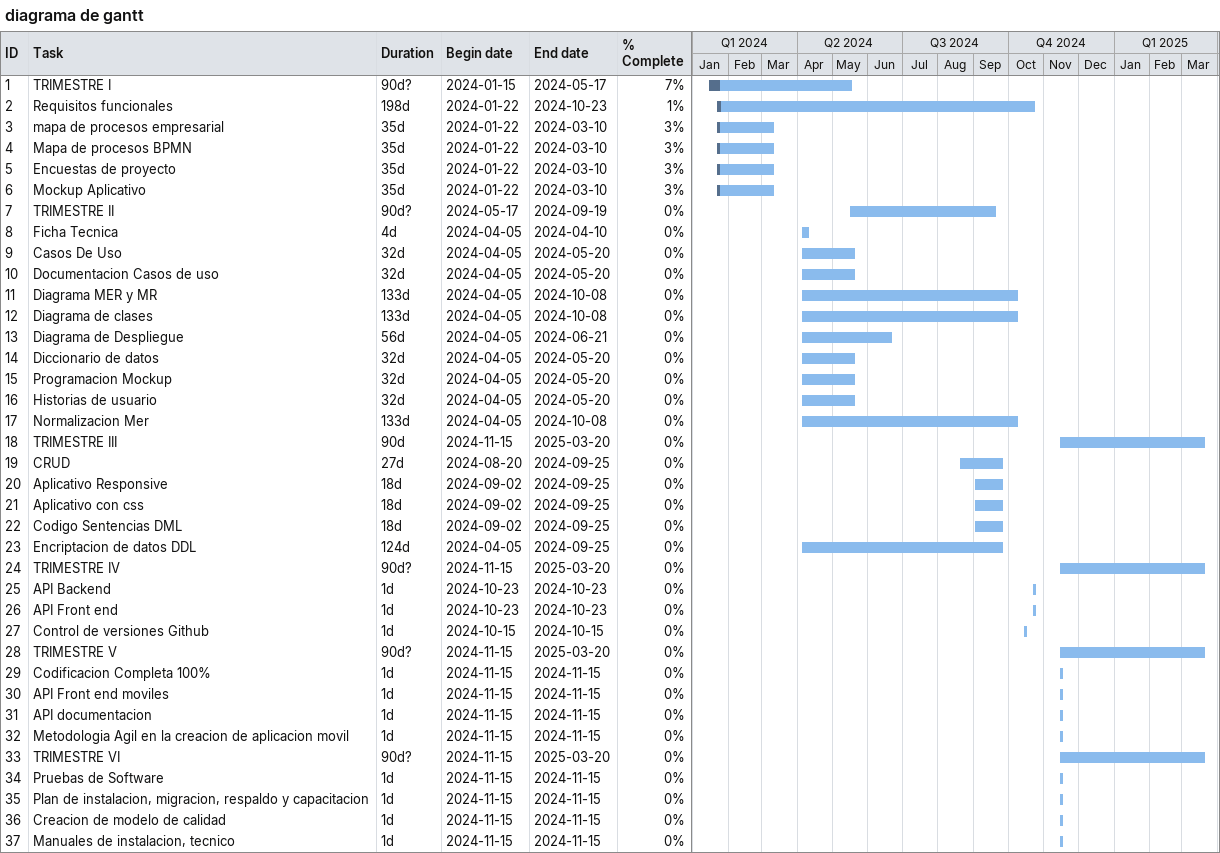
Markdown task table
diagrama de gantt

| ID | Task | Duration | Start | Finish | % complete |
|---|---|---|---|---|---|
| 1 | TRIMESTRE I | 90d? | 2024-01-15 | 2024-05-17 | 7 |
| 2 | Requisitos funcionales | 198d | 2024-01-22 | 2024-10-23 | 1 |
| 3 | mapa de procesos empresarial | 35d | 2024-01-22 | 2024-03-10 | 3 |
| 4 | Mapa de procesos BPMN | 35d | 2024-01-22 | 2024-03-10 | 3 |
| 5 | Encuestas de proyecto | 35d | 2024-01-22 | 2024-03-10 | 3 |
| 6 | Mockup Aplicativo | 35d | 2024-01-22 | 2024-03-10 | 3 |
| 7 | TRIMESTRE II | 90d? | 2024-05-17 | 2024-09-19 | 0 |
| 8 | Ficha Tecnica | 4d | 2024-04-05 | 2024-04-10 | 0 |
| 9 | Casos De Uso | 32d | 2024-04-05 | 2024-05-20 | 0 |
| 10 | Documentacion Casos de uso | 32d | 2024-04-05 | 2024-05-20 | 0 |
| 11 | Diagrama MER y MR | 133d | 2024-04-05 | 2024-10-08 | 0 |
| 12 | Diagrama de clases | 133d | 2024-04-05 | 2024-10-08 | 0 |
| 13 | Diagrama de Despliegue | 56d | 2024-04-05 | 2024-06-21 | 0 |
| 14 | Diccionario de datos | 32d | 2024-04-05 | 2024-05-20 | 0 |
| 15 | Programacion Mockup | 32d | 2024-04-05 | 2024-05-20 | 0 |
| 16 | Historias de usuario | 32d | 2024-04-05 | 2024-05-20 | 0 |
| 17 | Normalizacion Mer | 133d | 2024-04-05 | 2024-10-08 | 0 |
| 18 | TRIMESTRE III | 90d | 2024-11-15 | 2025-03-20 | 0 |
| 19 | CRUD | 27d | 2024-08-20 | 2024-09-25 | 0 |
| 20 | Aplicativo Responsive | 18d | 2024-09-02 | 2024-09-25 | 0 |
| 21 | Aplicativo con css | 18d | 2024-09-02 | 2024-09-25 | 0 |
| 22 | Codigo Sentencias DML | 18d | 2024-09-02 | 2024-09-25 | 0 |
| 23 | Encriptacion de datos DDL | 124d | 2024-04-05 | 2024-09-25 | 0 |
| 24 | TRIMESTRE IV | 90d? | 2024-11-15 | 2025-03-20 | 0 |
| 25 | API Backend | 1d | 2024-10-23 | 2024-10-23 | 0 |
| 26 | API Front end | 1d | 2024-10-23 | 2024-10-23 | 0 |
| 27 | Control de versiones Github | 1d | 2024-10-15 | 2024-10-15 | 0 |
| 28 | TRIMESTRE V | 90d? | 2024-11-15 | 2025-03-20 | 0 |
| 29 | Codificacion Completa 100% | 1d | 2024-11-15 | 2024-11-15 | 0 |
| 30 | API Front end moviles | 1d | 2024-11-15 | 2024-11-15 | 0 |
| 31 | API documentacion | 1d | 2024-11-15 | 2024-11-15 | 0 |
| 32 | Metodologia Agil en la creacion de aplicacion movil | 1d | 2024-11-15 | 2024-11-15 | 0 |
| 33 | TRIMESTRE VI | 90d? | 2024-11-15 | 2025-03-20 | 0 |
| 34 | Pruebas de Software | 1d | 2024-11-15 | 2024-11-15 | 0 |
| 35 | Plan de instalacion, migracion, respaldo y capacitacion | 1d | 2024-11-15 | 2024-11-15 | 0 |
| 36 | Creacion de modelo de calidad | 1d | 2024-11-15 | 2024-11-15 | 0 |
| 37 | Manuales de instalacion, tecnico | 1d | 2024-11-15 | 2024-11-15 | 0 |
